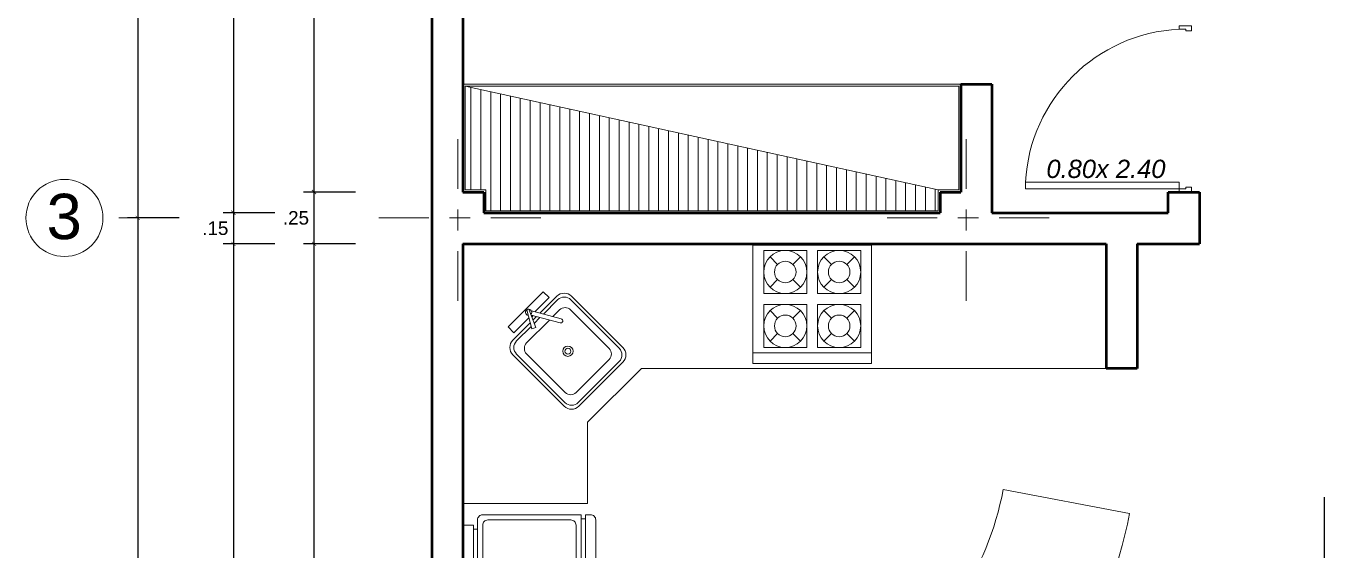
# Model space of a CAD drawing. Header units: millimetres. Extents: x 2033 to 2295, y 1536 to 1691.
# Drawn here: x 2119.72 to 2125.98, y 1627.31 to 1629.84 of the extents above; entities that cross this region are included whole.
import ezdxf

# ---------------------------------------------------------------- set-up
doc = ezdxf.new("R2010")
doc.units = ezdxf.units.MM
doc.linetypes.add('ACAD_ISO06W100', pattern=[36, 24, -3, 0, -3, 0, -3, 0, -3])
doc.linetypes.add('ACAD_ISO10W100', pattern=[18, 12, -3, 0, -3])
doc.layers.get('Defpoints').update_dxf_attribs({"color": 164})
for name, color, linetype, lineweight in [('CARPINTERIA', 21, 'Continuous', 18), ('cotas', 251, 'Continuous', 15), ('Ejes', 65, 'ACAD_ISO10W100', 15), ('Muebles', 33, 'Continuous', 9), ('MUEBLES-PUERTAS', 21, 'Continuous', 9), ('muroalto', 12, 'Continuous', 50), ('PYV', 30, 'Continuous', 13), ('Texturas', 8, 'Continuous', 0), ('UNO', 254, 'Continuous', 9)]:
    doc.layers.add(name, color=color, linetype=linetype, lineweight=lineweight)
doc.styles.add('Micky-Arial', font='arial.ttf', dxfattribs={"width": 1.5, "height": 0.125})
doc.styles.get("Standard").update_dxf_attribs({"font": 'arial.ttf'})
doc.dimstyles.new('Aritek', dxfattribs={"dimtxt": 0.065, "dimasz": 0.02, "dimexe": 0.05, "dimexo": 0.15, "dimgap": 0.03, "dimtad": 2, "dimtih": 1, "dimtoh": 1, "dimzin": 4, "dimdsep": 46, "dimtxsty": 'Standard', "dimblk": 'ARCHTICK', "dimcen": 0.1, "dimclrt": 7, "dimadec": 0, "dimazin": 0, "dimtfac": 1, "dimtmove": 2, "dimatfit": 1, "dimldrblk": 'DOTSMALL', "dimfxl": 0.2, "dimfxlon": 1, "dimarcsym": 0})

# ---------------------------------------------------------------- blocks, each defined once
blk = doc.blocks.new('P')
at = {"linetype": 'Continuous'}
for p, q in [((0.06, 1), (0.02, 1)), ((0.02, 0.075), (0.02, 1)), ((0.06, 1), (0.06, 0.075)), ((0, 0), (0, 0.075)), ((0, 0.075), (0.02, 0.075)), ((0.03, 0), (0, 0)), ((0.06, 0.075), (0.02, 0.075)), ((0.02, 0.075), (0.02, 0.035)), ((0.02, 0.035), (0.03, 0.035)), ((0.03, 0.035), (0.03, 0)), ((0.97, 0.035), (0.97, 0)), ((0.98, 0.035), (0.97, 0.035)), ((0.97, 0), (1, 0)), ((0.98, 0.075), (0.98, 0.035)), ((1, 0.075), (0.98, 0.075)), ((1, 0), (1, 0.075))]:
    blk.add_line(p, q, dxfattribs=at)
blk.add_arc((0.0086, 0.0289), 0.9725, 2.71991, 86.96955, dxfattribs=at)
blk = doc.blocks.new('Refrigerador')
at = {"layer": 'MUEBLES-PUERTAS', "ltscale": 0.0035}
for points in [[(-0.3, 0.59), (-0.3, 0.615, -0.414214), (-0.275, 0.64), (0.275, 0.64, -0.414214), (0.3, 0.615), (0.3, 0.59)], [(-0.3, 0.57), (0.3, 0.57), (0.3, 0.095, -0.414214), (0.275, 0.07), (-0.275, 0.07, -0.414214), (-0.3, 0.095)]]:
    blk.add_lwpolyline(points, format="xyb", close=True, dxfattribs=at)
at = {"layer": 'UNO', "ltscale": 0.0035}
for p, q in [((-0.28, 0.57), (-0.28, 0.59)), ((0.28, 0.57), (0.28, 0.59)), ((-0.23, 0.05), (-0.23, 0.07)), ((0.23, 0.05), (0.23, 0.07))]:
    blk.add_line(p, q, dxfattribs=at)
blk.add_lwpolyline([(-0.25, 0.545), (0.25, 0.545, -0.414214), (0.275, 0.52), (0.275, 0.12, -0.414214), (0.25, 0.095), (-0.25, 0.095, -0.414214), (-0.275, 0.12), (-0.275, 0.52, -0.414214)], format="xyb", close=True, dxfattribs=at)
blk.add_lwpolyline([(-0.25, 0.05), (-0.25, 0), (0.25, 0), (0.25, 0.05)], close=True, dxfattribs=at)
blk = doc.blocks.new('Ref G Planta')
at = {"layer": 'MUEBLES-PUERTAS', "ltscale": 0.0035, "rotation": 180}
blk.add_blockref('Refrigerador', (0, -0.025), dxfattribs=at)
blk = doc.blocks.new('_ArchTick')
at = {"color": 0, "linetype": 'ByBlock', "const_width": 0.15}
blk.add_lwpolyline([(-0.5, -0.5), (0.5, 0.5)], dxfattribs=at)
blk = doc.blocks.new('*D70')
at = {"layer": 'cotas', "color": 0, "lineweight": -2, "transparency": 16777216}
for p, q in [((2121.3102, 1628.787), (2121.0602, 1628.787)), ((2121.1102, 1625.2363), (2121.1102, 1628.787)), ((2121.3102, 1625.2363), (2121.0602, 1625.2363))]:
    blk.add_line(p, q, dxfattribs=at)
at = {"layer": 'Defpoints', "color": 0, "transparency": 16777216}
for p in [(2121.1102, 1628.787), (2121.8282, 1628.787), (2121.9282, 1625.2363)]:
    blk.add_point(p, dxfattribs=at)
at = {"layer": 'cotas', "color": 0, "lineweight": -2, "transparency": 16777216, "xscale": 0.02, "yscale": 0.02, "zscale": 0.02}
for p, rotation in [((2121.1102, 1628.787), 90), ((2121.1102, 1625.2363), 270)]:
    blk.add_blockref('_ArchTick', p, dxfattribs=dict(at, rotation=rotation))
at = {"layer": 'cotas', "color": 7, "transparency": 16777216, "insert": (2120.9956, 1627.0117), "char_height": 0.065, "attachment_point": 5}
blk.add_mtext('3.55', dxfattribs=at)
blk = doc.blocks.new('_DotSmall')
at = {"color": 0, "linetype": 'ByBlock', "const_width": 0.5}
blk.add_lwpolyline([(-0.0625, 0, 1), (0.0625, 0, 1)], format="xyb", close=True, dxfattribs=at)
blk = doc.blocks.new('*D71')
at = {"layer": 'cotas', "color": 0, "lineweight": -2, "transparency": 16777216}
for p, q in [((2121.3102, 1629.037), (2121.0602, 1629.037)), ((2121.1102, 1628.787), (2121.1102, 1629.037)), ((2121.3102, 1628.787), (2121.0602, 1628.787))]:
    blk.add_line(p, q, dxfattribs=at)
at = {"layer": 'Defpoints', "color": 0, "transparency": 16777216}
for p in [(2121.1102, 1629.037), (2121.9282, 1629.037), (2121.8282, 1628.787)]:
    blk.add_point(p, dxfattribs=at)
at = {"layer": 'cotas', "color": 0, "lineweight": -2, "transparency": 16777216, "xscale": 0.02, "yscale": 0.02, "zscale": 0.02}
for p, rotation in [((2121.1102, 1629.037), 90), ((2121.1102, 1628.787), 270)]:
    blk.add_blockref('_ArchTick', p, dxfattribs=dict(at, rotation=rotation))
at = {"layer": 'cotas', "color": 7, "transparency": 16777216, "insert": (2121.0231, 1628.912), "char_height": 0.065, "attachment_point": 5}
blk.add_mtext('.25', dxfattribs=at)
blk = doc.blocks.new('*D72')
at = {"layer": 'cotas', "color": 0, "lineweight": -2, "transparency": 16777216}
for p, q in [((2121.3102, 1632.3766), (2121.0602, 1632.3766)), ((2121.1102, 1629.037), (2121.1102, 1632.3766)), ((2121.3102, 1629.037), (2121.0602, 1629.037))]:
    blk.add_line(p, q, dxfattribs=at)
at = {"layer": 'Defpoints', "color": 0, "transparency": 16777216}
for p in [(2121.1102, 1632.3766), (2121.8282, 1632.3766), (2121.9282, 1629.037)]:
    blk.add_point(p, dxfattribs=at)
at = {"layer": 'cotas', "color": 0, "lineweight": -2, "transparency": 16777216, "xscale": 0.02, "yscale": 0.02, "zscale": 0.02}
for p, rotation in [((2121.1102, 1632.3766), 90), ((2121.1102, 1629.037), 270)]:
    blk.add_blockref('_ArchTick', p, dxfattribs=dict(at, rotation=rotation))
at = {"layer": 'cotas', "color": 7, "transparency": 16777216, "insert": (2120.996, 1630.7068), "char_height": 0.065, "attachment_point": 5}
blk.add_mtext('3.34', dxfattribs=at)
blk = doc.blocks.new('*D159')
at = {"layer": 'cotas', "color": 0, "lineweight": -2, "transparency": 16777216}
for p, q in [((2120.9215, 1632.4766), (2120.6715, 1632.4766)), ((2120.7215, 1632.4766), (2120.7215, 1628.937)), ((2120.9215, 1628.937), (2120.6715, 1628.937))]:
    blk.add_line(p, q, dxfattribs=at)
at = {"layer": 'Defpoints', "color": 0, "transparency": 16777216}
for p in [(2121.9282, 1632.4766), (2120.7215, 1628.937), (2121.9282, 1628.937)]:
    blk.add_point(p, dxfattribs=at)
at = {"layer": 'cotas', "color": 0, "lineweight": -2, "transparency": 16777216, "xscale": 0.02, "yscale": 0.02, "zscale": 0.02}
for p, rotation in [((2120.7215, 1632.4766), 90), ((2120.7215, 1628.937), 270)]:
    blk.add_blockref('_ArchTick', p, dxfattribs=dict(at, rotation=rotation))
at = {"layer": 'cotas', "color": 7, "transparency": 16777216, "insert": (2120.6072, 1630.7068), "char_height": 0.065, "attachment_point": 5}
blk.add_mtext('3.54', dxfattribs=at)
blk = doc.blocks.new('*D160')
at = {"layer": 'cotas', "color": 0, "lineweight": -2, "transparency": 16777216}
for p, q in [((2120.9215, 1628.937), (2120.6715, 1628.937)), ((2120.7215, 1628.937), (2120.7215, 1628.787)), ((2120.9215, 1628.787), (2120.6715, 1628.787))]:
    blk.add_line(p, q, dxfattribs=at)
at = {"layer": 'Defpoints', "color": 0, "transparency": 16777216}
for p in [(2121.9282, 1628.937), (2120.7215, 1628.787), (2121.8282, 1628.787)]:
    blk.add_point(p, dxfattribs=at)
at = {"layer": 'cotas', "color": 0, "lineweight": -2, "transparency": 16777216, "xscale": 0.02, "yscale": 0.02, "zscale": 0.02}
for p, rotation in [((2120.7215, 1628.937), 90), ((2120.7215, 1628.787), 270)]:
    blk.add_blockref('_ArchTick', p, dxfattribs=dict(at, rotation=rotation))
at = {"layer": 'cotas', "color": 7, "transparency": 16777216, "insert": (2120.6343, 1628.862), "char_height": 0.065, "attachment_point": 5}
blk.add_mtext('.15', dxfattribs=at)
blk = doc.blocks.new('*D161')
at = {"layer": 'cotas', "color": 0, "lineweight": -2, "transparency": 16777216}
for p, q in [((2120.9215, 1628.787), (2120.6715, 1628.787)), ((2120.7215, 1628.787), (2120.7215, 1625.2363)), ((2120.9215, 1625.2363), (2120.6715, 1625.2363))]:
    blk.add_line(p, q, dxfattribs=at)
at = {"layer": 'Defpoints', "color": 0, "transparency": 16777216}
for p in [(2121.8282, 1628.787), (2120.7215, 1625.2363), (2121.9282, 1625.2363)]:
    blk.add_point(p, dxfattribs=at)
at = {"layer": 'cotas', "color": 0, "lineweight": -2, "transparency": 16777216, "xscale": 0.02, "yscale": 0.02, "zscale": 0.02}
for p, rotation in [((2120.7215, 1628.787), 90), ((2120.7215, 1625.2363), 270)]:
    blk.add_blockref('_ArchTick', p, dxfattribs=dict(at, rotation=rotation))
at = {"layer": 'cotas', "color": 7, "transparency": 16777216, "insert": (2120.6069, 1627.0117), "char_height": 0.065, "attachment_point": 5}
blk.add_mtext('3.55', dxfattribs=at)
blk = doc.blocks.new('*D223')
at = {"layer": 'cotas', "color": 0, "lineweight": -2, "transparency": 16777216}
for p, q in [((2120.4609, 1632.5016), (2120.2109, 1632.5016)), ((2120.2609, 1632.5016), (2120.2609, 1628.912)), ((2120.4609, 1628.912), (2120.2109, 1628.912))]:
    blk.add_line(p, q, dxfattribs=at)
at = {"layer": 'Defpoints', "color": 0, "transparency": 16777216}
for p in [(2121.4032, 1632.5016), (2120.2609, 1628.912), (2121.4032, 1628.912)]:
    blk.add_point(p, dxfattribs=at)
at = {"layer": 'cotas', "color": 0, "lineweight": -2, "transparency": 16777216, "xscale": 0.02, "yscale": 0.02, "zscale": 0.02}
for p, rotation in [((2120.2609, 1632.5016), 90), ((2120.2609, 1628.912), 270)]:
    blk.add_blockref('_ArchTick', p, dxfattribs=dict(at, rotation=rotation))
at = {"layer": 'cotas', "color": 7, "transparency": 16777216, "insert": (2120.1464, 1630.7068), "char_height": 0.065, "attachment_point": 5}
blk.add_mtext('3.59', dxfattribs=at)
blk = doc.blocks.new('*D224')
at = {"layer": 'cotas', "color": 0, "lineweight": -2, "transparency": 16777216}
for p, q in [((2120.4609, 1628.912), (2120.2109, 1628.912)), ((2120.2609, 1628.912), (2120.2609, 1625.1113)), ((2120.4609, 1625.1113), (2120.2109, 1625.1113))]:
    blk.add_line(p, q, dxfattribs=at)
at = {"layer": 'Defpoints', "color": 0, "transparency": 16777216}
for p in [(2121.4032, 1628.912), (2120.2609, 1625.1113), (2121.4032, 1625.1113)]:
    blk.add_point(p, dxfattribs=at)
at = {"layer": 'cotas', "color": 0, "lineweight": -2, "transparency": 16777216, "xscale": 0.02, "yscale": 0.02, "zscale": 0.02}
for p, rotation in [((2120.2609, 1628.912), 90), ((2120.2609, 1625.1113), 270)]:
    blk.add_blockref('_ArchTick', p, dxfattribs=dict(at, rotation=rotation))
at = {"layer": 'cotas', "color": 7, "transparency": 16777216, "insert": (2120.1466, 1627.0117), "char_height": 0.065, "attachment_point": 5}
blk.add_mtext('3.80', dxfattribs=at)

msp = doc.modelspace()

# ---------------------------------------------------------------- hatches: boundary and pattern name
at = {"layer": 'MUEBLES-PUERTAS'}
h = msp.add_hatch(dxfattribs=at)
h.set_pattern_fill('LINE', color=256, scale=0.015, angle=90, style=0)
h.set_pattern_definition([(90, (1.88726, -67.210024), (-0.047625, 3e-18), [])])
h.paths.add_polyline_path([(2121.8382, 1629.547), (2121.8382, 1629.047), (2121.9382, 1629.047), (2121.9382, 1628.947), (2124.1182, 1628.947), (2124.1182, 1629.047)])

# ---------------------------------------------------------------- linework, layer by layer
at = {"color": 41, "linetype": 'ACAD_ISO06W100', "ltscale": 0.0175}
msp.add_line((2125.9788, 1627.5668), (2125.9788, 1624.9863), dxfattribs=at)
at = {"layer": 'Ejes', "ltscale": 0.02}
for p, q in [((2121.8032, 1628.512), (2121.8032, 1629.312)), ((2124.2532, 1628.512), (2124.2532, 1629.312)), ((2120.4087, 1628.912), (2120.093, 1628.912)), ((2122.2032, 1628.912), (2121.4032, 1628.912)), ((2124.6532, 1628.912), (2123.8532, 1628.912))]:
    msp.add_line(p, q, dxfattribs=at)
at = {"layer": 'Ejes', "color": 32, "linetype": 'Continuous'}
msp.add_circle((2119.9073, 1628.912), 0.1857, dxfattribs=at)
at = {"layer": 'Muebles'}
for p, q in [((2122.4282, 1627.9272), (2122.6881, 1628.187)), ((2124.4326, 1627.6031), (2125.0417, 1627.4876)), ((2122.4282, 1627.536), (2121.8282, 1627.536))]:
    msp.add_line(p, q, dxfattribs=at)
at = {"layer": 'Muebles', "linetype": 'Continuous', "ltscale": 0.07}
for p, q in [((2122.6881, 1628.187), (2124.9282, 1628.187)), ((2122.4282, 1627.9272), (2122.4282, 1627.536))]:
    msp.add_line(p, q, dxfattribs=at)
at = {"layer": 'Muebles'}
for radius in [1.4701, 2.0901]:
    msp.add_arc((2122.9882, 1627.877), radius, 257.28608, 349.26109, dxfattribs=at)
at = {"layer": 'MUEBLES-PUERTAS'}
for p, q in [((2124.2282, 1629.557), (2121.8282, 1629.557)), ((2121.8382, 1629.547), (2124.1182, 1629.047)), ((2123.7975, 1628.7813), (2123.2259, 1628.7813)), ((2123.2259, 1628.2098), (2123.2259, 1628.7813)), ((2123.2779, 1628.5475), (2123.2779, 1628.7554)), ((2123.4857, 1628.7554), (2123.2779, 1628.7554)), ((2123.4857, 1628.5475), (2123.4857, 1628.7554)), ((2123.5377, 1628.5475), (2123.5377, 1628.7554)), ((2123.7455, 1628.7554), (2123.5377, 1628.7554)), ((2123.7455, 1628.5475), (2123.7455, 1628.7554)), ((2123.7975, 1628.2098), (2123.7975, 1628.7813)), ((2123.3451, 1628.6882), (2123.3083, 1628.7249)), ((2123.4185, 1628.6882), (2123.4553, 1628.7249)), ((2123.6049, 1628.6882), (2123.5681, 1628.7249)), ((2123.6783, 1628.6882), (2123.7151, 1628.7249)), ((2123.3083, 1628.578), (2123.3451, 1628.6147)), ((2123.4553, 1628.578), (2123.4185, 1628.6147)), ((2123.5681, 1628.578), (2123.6049, 1628.6147)), ((2123.7151, 1628.578), (2123.6783, 1628.6147)), ((2123.4857, 1628.5475), (2123.2779, 1628.5475)), ((2123.7455, 1628.5475), (2123.5377, 1628.5475)), ((2123.4857, 1628.4956), (2123.2779, 1628.4956)), ((2123.2779, 1628.2877), (2123.2779, 1628.4956)), ((2123.3451, 1628.4284), (2123.3083, 1628.4651)), ((2123.4185, 1628.4284), (2123.4553, 1628.4651)), ((2123.4857, 1628.2877), (2123.4857, 1628.4956)), ((2123.7455, 1628.4956), (2123.5377, 1628.4956)), ((2123.5377, 1628.2877), (2123.5377, 1628.4956)), ((2123.6049, 1628.4284), (2123.5681, 1628.4651)), ((2123.6783, 1628.4284), (2123.7151, 1628.4651)), ((2123.7455, 1628.2877), (2123.7455, 1628.4956)), ((2123.3083, 1628.3182), (2123.3451, 1628.3549)), ((2123.4553, 1628.3182), (2123.4185, 1628.3549)), ((2123.5681, 1628.3182), (2123.6049, 1628.3549)), ((2123.7151, 1628.3182), (2123.6783, 1628.3549)), ((2123.7975, 1628.2618), (2123.2259, 1628.2618)), ((2123.4857, 1628.2877), (2123.2779, 1628.2877)), ((2123.7455, 1628.2877), (2123.5377, 1628.2877)), ((2123.7975, 1628.2098), (2123.2259, 1628.2098))]:
    msp.add_line(p, q, dxfattribs=at)
at = {"layer": 'MUEBLES-PUERTAS', "linetype": 'Continuous', "ltscale": 0.07}
for p, q in [((2121.8382, 1629.047), (2121.9382, 1629.047)), ((2121.9382, 1629.047), (2121.9382, 1628.947)), ((2124.1182, 1629.047), (2124.1182, 1628.947)), ((2124.1182, 1629.047), (2124.2182, 1629.047))]:
    msp.add_line(p, q, dxfattribs=at)
at = {"layer": 'MUEBLES-PUERTAS', "ltscale": 0.04}
for p, q in [((2122.1991, 1628.453), (2122.281, 1628.5349)), ((2122.3517, 1628.5349), (2122.5992, 1628.2874)), ((2122.1655, 1628.4194), (2122.1828, 1628.4367)), ((2122.0688, 1628.3227), (2122.1523, 1628.4062)), ((2122.3163, 1628.0045), (2122.0688, 1628.252)), ((2122.5992, 1628.2167), (2122.387, 1628.0045))]:
    msp.add_line(p, q, dxfattribs=at)
at = {"layer": 'MUEBLES-PUERTAS'}
for points in [[(2124.2182, 1629.047), (2124.2182, 1629.547), (2121.8382, 1629.547), (2121.8382, 1629.047)], [(2121.9282, 1628.937), (2124.1282, 1628.937)], [(2121.9382, 1628.947), (2124.1182, 1628.947)]]:
    msp.add_lwpolyline(points, dxfattribs=at)
for centre, radius in [((2123.3818, 1628.6514), 0.1039), ((2123.6416, 1628.6514), 0.1039), ((2123.3818, 1628.6514), 0.052), ((2123.6416, 1628.6514), 0.052), ((2123.3818, 1628.3917), 0.1039), ((2123.3818, 1628.3917), 0.052), ((2123.6416, 1628.3917), 0.1039), ((2123.6416, 1628.3917), 0.052)]:
    msp.add_circle(centre, radius, dxfattribs=at)
at = {"layer": 'MUEBLES-PUERTAS', "ltscale": 0.04}
for centre, start, end in [((2122.3163, 1628.4995), 45, 135), ((2122.1042, 1628.2874), 135, 225), ((2122.5638, 1628.252), 315, 45), ((2122.3517, 1628.0399), 225, 315)]:
    msp.add_arc(centre, 0.05, start, end, dxfattribs=at)
at = {"layer": 'muroalto', "linetype": 'Continuous', "ltscale": 0.07}
for p, q in [((2121.6782, 1635.2066), (2121.6782, 1616.9362)), ((2121.8282, 1632.3766), (2121.8282, 1629.037)), ((2124.2282, 1629.557), (2124.3782, 1629.557)), ((2124.2282, 1629.557), (2124.2282, 1629.037)), ((2124.3782, 1629.557), (2124.3782, 1628.937)), ((2121.8282, 1629.037), (2121.9282, 1629.037)), ((2121.9282, 1629.037), (2121.9282, 1628.937)), ((2124.1282, 1629.037), (2124.1282, 1628.937)), ((2124.1282, 1629.037), (2124.2282, 1629.037)), ((2125.3782, 1629.037), (2125.3782, 1628.787)), ((2121.9282, 1628.937), (2124.1282, 1628.937)), ((2124.3782, 1628.937), (2125.2282, 1628.937)), ((2121.8282, 1628.787), (2121.8282, 1625.2363)), ((2121.8282, 1628.787), (2124.9282, 1628.787)), ((2124.9282, 1628.787), (2124.9282, 1628.187)), ((2125.0782, 1628.787), (2125.0782, 1628.187)), ((2125.0782, 1628.787), (2125.3782, 1628.787)), ((2125.0782, 1628.187), (2124.9282, 1628.187))]:
    msp.add_line(p, q, dxfattribs=at)
at = {"layer": 'muroalto'}
for p, q in [((2125.2282, 1628.937), (2125.2282, 1629.037)), ((2125.2282, 1629.037), (2125.3782, 1629.037))]:
    msp.add_line(p, q, dxfattribs=at)
at = {"layer": 'Texturas'}
for p, q in [((2122.1353, 1628.4688), (2122.1599, 1628.3781)), ((2122.1789, 1628.3843), (2122.1455, 1628.4721)), ((2122.1565, 1628.4437), (2122.2966, 1628.4062)), ((2122.3018, 1628.4255), (2122.1583, 1628.464)), ((2122.2619, 1628.4362), (2122.2942, 1628.4686)), ((2122.3473, 1628.4686), (2122.5329, 1628.283)), ((2122.1351, 1628.3095), (2122.2455, 1628.4199)), ((2122.1599, 1628.3781), (2122.1789, 1628.3843)), ((2122.3208, 1628.0708), (2122.1351, 1628.2564)), ((2122.5329, 1628.2299), (2122.3738, 1628.0708))]:
    msp.add_line(p, q, dxfattribs=at)
for points in [[(2122.1458, 1628.4301), (2122.074, 1628.3583), (2122.0457, 1628.3865), (2122.2154, 1628.5562), (2122.2437, 1628.528), (2122.1752, 1628.4595)], [(2122.1587, 1628.443), (2122.1572, 1628.4415)]]:
    msp.add_lwpolyline(points, dxfattribs=at)
msp.add_circle((2122.334, 1628.2697), 0.0143, dxfattribs=at)
for centre, radius, start, end in [((2122.1447, 1628.4573), 0.015, 314.2246, 261.2304), ((2122.3208, 1628.4421), 0.0375, 45, 135), ((2122.2992, 1628.4158), 0.01, 255, 75), ((2122.1617, 1628.283), 0.0375, 135, 225), ((2122.5064, 1628.2564), 0.0375, 315, 45), ((2122.3473, 1628.0973), 0.0375, 225, 315)]:
    msp.add_arc(centre, radius, start, end, dxfattribs=at)
at = {"layer": 'UNO', "ltscale": 0.04}
for p, q in [((2122.2159, 1628.4485), (2122.2845, 1628.5172)), ((2122.3482, 1628.5172), (2122.5815, 1628.2838)), ((2122.0865, 1628.3192), (2122.1568, 1628.3895)), ((2122.1714, 1628.404), (2122.1995, 1628.4322)), ((2122.3199, 1628.0222), (2122.0865, 1628.2556)), ((2122.5815, 1628.2202), (2122.3835, 1628.0222))]:
    msp.add_line(p, q, dxfattribs=at)
at = {"layer": 'UNO', "ltscale": 0.0035}
msp.add_line((2122.1594, 1628.4345), (2122.1661, 1628.4412), dxfattribs=at)
at = {"layer": 'UNO', "ltscale": 0.04}
msp.add_circle((2122.334, 1628.2697), 0.025, dxfattribs=at)
for centre, start, end in [((2122.3163, 1628.4854), 45, 135), ((2122.1183, 1628.2874), 135, 225), ((2122.5497, 1628.252), 315, 45), ((2122.3517, 1628.054), 225, 315)]:
    msp.add_arc(centre, 0.045, start, end, dxfattribs=at)

# ---------------------------------------------------------------- block references
at = {"layer": 'CARPINTERIA', "rotation": 89.99999999999999}
msp.add_blockref('Ref G Planta', (2121.8032, 1627.1813), dxfattribs=at)
at = {"layer": 'PYV', "ltscale": 0.15, "xscale": 0.8003660914212247, "yscale": 0.8003660914212247, "zscale": 0.8003660914212247, "rotation": 90}
msp.add_blockref('P', (2125.3403, 1629.037), dxfattribs=at)

# ---------------------------------------------------------------- texts
at = {"insert": (2124.9275, 1629.1034), "char_height": 0.088, "width": 0.74437, "attachment_point": 8}
msp.add_mtext('{\\fArial|b0|i1|c0|p34;0.80x 2.40}', dxfattribs=at)
at = {"layer": 'Ejes', "color": 7, "linetype": 'Continuous', "style": 'Micky-Arial'}
msp.add_text('3', height=0.2187, dxfattribs=at).set_placement((2119.8211, 1628.8098))

# ---------------------------------------------------------------- dimensions: what is measured, and where the dimension line sits
at = {"layer": 'cotas'}
for base, p1, p2, picture, middle in [((2120.2609, 1628.912), (2121.4032, 1632.5016), (2121.4032, 1628.912), '*D223', (2120.1464, 1630.7068)), ((2120.7215, 1628.937), (2121.9282, 1632.4766), (2121.9282, 1628.937), '*D159', (2120.6072, 1630.7068)), ((2121.1102, 1632.3766), (2121.9282, 1629.037), (2121.8282, 1632.3766), '*D72', (2120.996, 1630.7068)), ((2121.1102, 1629.037), (2121.8282, 1628.787), (2121.9282, 1629.037), '*D71', (2121.0231, 1628.912)), ((2120.7215, 1628.787), (2121.9282, 1628.937), (2121.8282, 1628.787), '*D160', (2120.6343, 1628.862)), ((2120.2609, 1625.1113), (2121.4032, 1628.912), (2121.4032, 1625.1113), '*D224', (2120.1466, 1627.0117)), ((2120.7215, 1625.2363), (2121.8282, 1628.787), (2121.9282, 1625.2363), '*D161', (2120.6069, 1627.0117)), ((2121.1102, 1628.787), (2121.9282, 1625.2363), (2121.8282, 1628.787), '*D70', (2120.9956, 1627.0117))]:
    dim = msp.add_linear_dim(base=base, p1=p1, p2=p2, angle=90, dimstyle='Aritek', dxfattribs=at)
    dim.commit()
    dim.dimension.update_dxf_attribs({"geometry": picture, "text_midpoint": middle})

doc.saveas('drawing.dxf')
